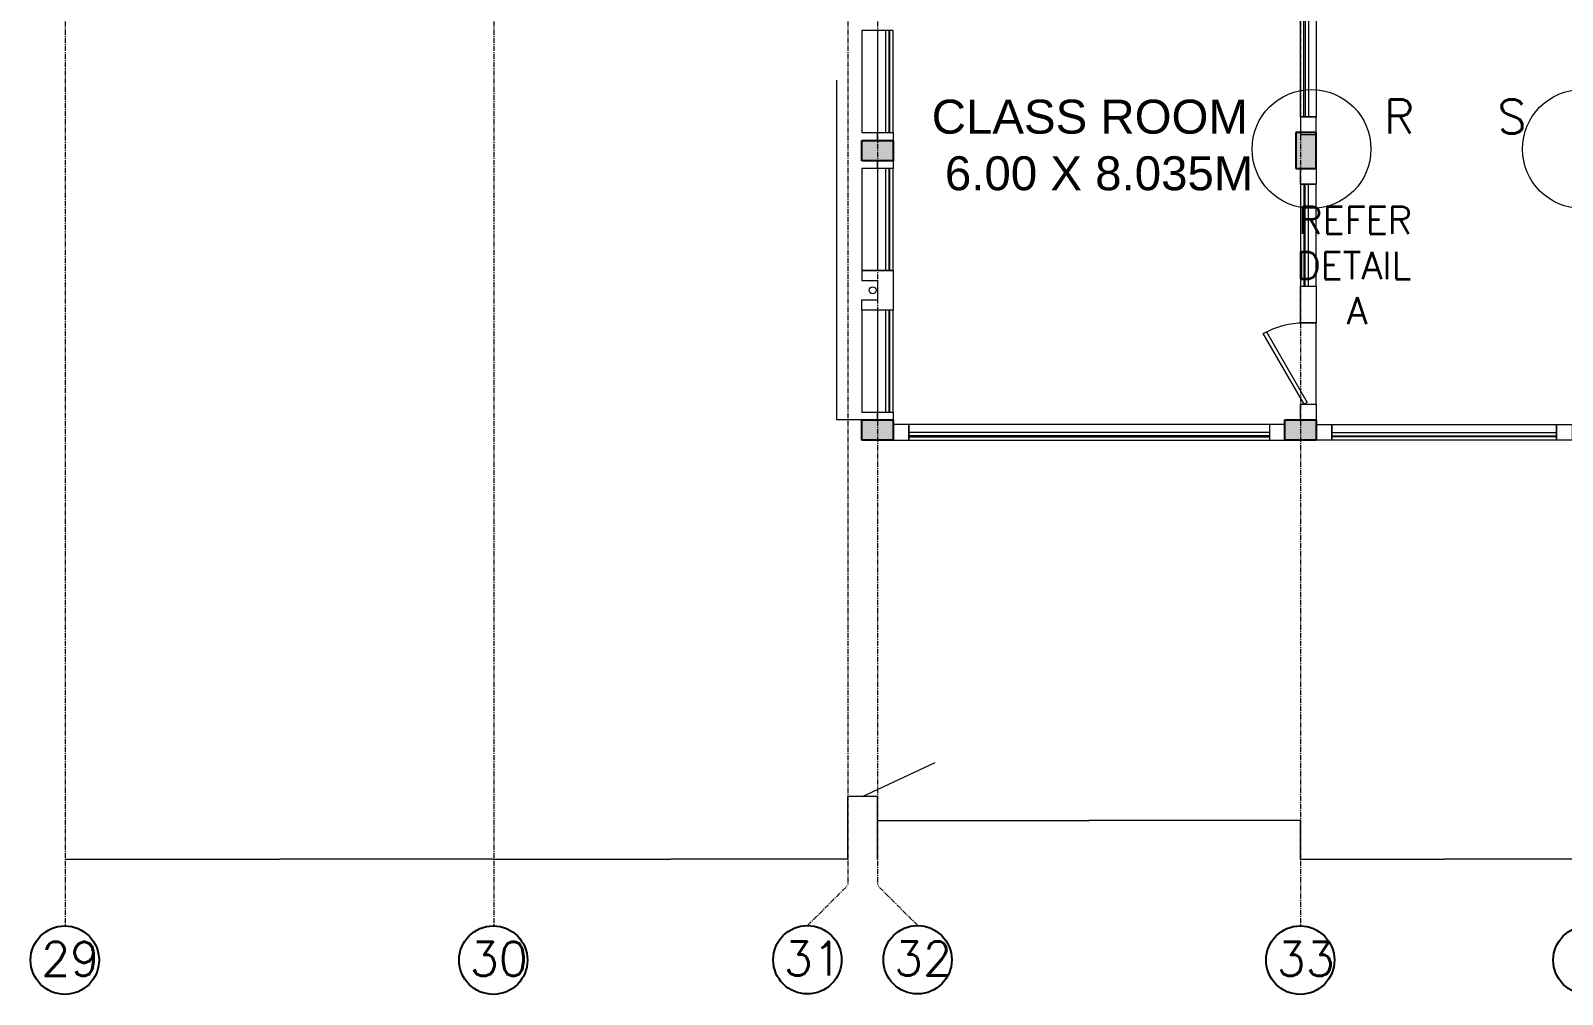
# Model space of a CAD drawing. Header units: inches. Extents: x 719368 to 6315912, y -2624014 to 446967.
# Drawn here: x 6113308 to 6135865, y -2497100 to -2482912 of the extents above; entities that cross this region are included whole.
import ezdxf
from ezdxf.lldxf.tags import DXFTag

# ---------------------------------------------------------------- set-up
doc = ezdxf.new("R2010")
doc.units = ezdxf.units.IN
doc.header["$LTSCALE"] = 20
doc.header["$MEASUREMENT"] = 0
doc.header["$PDMODE"] = 3
for name, pattern in [('CENTER', [2, 1.25, -0.25, 0.25, -0.25]), ('CENTER2', [1.125, 0.75, -0.125, 0.125, -0.125]), ('DASHED2', [0.375, 0.25, -0.125])]:
    doc.linetypes.add(name, pattern=pattern)
doc.layers.get('0').update_dxf_attribs({"color": 51, "lineweight": 30})
doc.layers.get('Defpoints').update_dxf_attribs({"lineweight": 25})
for name, color, linetype, lineweight in [('CLL LEV.', 252, 'Continuous', 18), ('COLUMN', 2, 'Continuous', 25), ('DIM', 7, 'Continuous', 13), ('DOOR', 43, 'Continuous', 13), ('FIXTURE', 15, 'DASHDOT', 9), ('GRID', 202, 'CENTER', 5), ('PROJ.', 30, 'DASHED2', 13), ('Text', 7, 'Continuous', 15), ('Ventilator', 6, 'DASHED', 20), ('WALL', 1, 'Continuous', 18), ('window', 71, 'Continuous', 18), ('Window-Wall', 7, 'Continuous', 20)]:
    doc.layers.add(name, color=color, linetype=linetype, lineweight=lineweight)
doc.layers.add('grid text', color=140, linetype='Continuous')
doc.styles.add('L120', font='simplex.shx', dxfattribs={"height": 1})
doc.styles.add('Tabrej', font='romans.shx')
tags = doc.linetypes.add('DASHDOT', pattern=[1, 0.5, -0.25, 0, -0.25]).pattern_tags.tags
tags[10:11] = [DXFTag(74, 4), DXFTag(75, 0), DXFTag(340, '0'), DXFTag(46, 1.0), DXFTag(50, 0.0), DXFTag(44, 0.0), DXFTag(45, 0.0)]
tags[8:9] = [DXFTag(74, 4), DXFTag(75, 0), DXFTag(340, '0'), DXFTag(46, 1.0), DXFTag(50, 0.0), DXFTag(44, 0.0), DXFTag(45, 0.0)]
tags[6:7] = [DXFTag(74, 4), DXFTag(75, 0), DXFTag(340, '0'), DXFTag(46, 1.0), DXFTag(50, 0.0), DXFTag(44, 0.0), DXFTag(45, 0.0)]
tags[4:5] = [DXFTag(74, 4), DXFTag(75, 0), DXFTag(340, '0'), DXFTag(46, 1.0), DXFTag(50, 0.0), DXFTag(44, 0.0), DXFTag(45, 0.0)]
tags = doc.linetypes.add('DASHED', pattern=[0.75, 0.5, -0.25]).pattern_tags.tags
tags[6:7] = [DXFTag(74, 4), DXFTag(75, 0), DXFTag(340, '0'), DXFTag(46, 1.0), DXFTag(50, 0.0), DXFTag(44, 0.0), DXFTag(45, 0.0)]
tags[4:5] = [DXFTag(74, 4), DXFTag(75, 0), DXFTag(340, '0'), DXFTag(46, 1.0), DXFTag(50, 0.0), DXFTag(44, 0.0), DXFTag(45, 0.0)]
doc.dimstyles.new('DIM', dxfattribs={"dimtxt": 0.8, "dimasz": 0.4, "dimexe": 0.18, "dimexo": 0.0625, "dimgap": 0.1, "dimtad": 0, "dimdec": 3, "dimzin": 0, "dimdsep": 46, "dimtxsty": 'Tabrej', "dimcen": 0, "dimclrd": 251, "dimclre": 256, "dimclrt": 7, "dimadec": 0, "dimazin": 0, "dimtfac": 1, "dimtdec": 3, "dimtofl": 0, "dimtmove": 0, "dimatfit": 3, "dimfxl": 1, "dimtolj": 1, "dimtzin": 0, "dimlwd": -1, "dimlwe": -1, "dimarcsym": 0})

# ---------------------------------------------------------------- blocks, each defined once
blk = doc.blocks.new('VENTILATOR')
at = {"layer": 'Ventilator', "ltscale": 0.02}
for p, q in [((-0.180000000000291, -1.5), (-0.180000000000291, 0)), ((-0.1649999999990541, 0), (-0.1649999999990541, -1.5))]:
    blk.add_line(p, q, dxfattribs=at)
at = {"layer": 'Window-Wall'}
for p, q in [((-0.2299999999995634, 0), (0, 0)), ((-0.2299999999995634, -1.5), (-0.2299999999995634, 0)), ((-0.1149999999997817, 0), (-0.1149999999997817, -1.5)), ((0, 0), (0, -1.5)), ((-0.2299999999995634, -1.5), (0, -1.5))]:
    blk.add_line(p, q, dxfattribs=at)
blk = doc.blocks.new('C3')
at = {"layer": 'COLUMN'}
h = blk.add_hatch(color=7, dxfattribs=at)
h.dxf.hatch_style = 1
h.paths.add_polyline_path([(0.2999999999992724, 0), (0, 0), (0, -0.5299999999999727), (0.2999999999992724, -0.5299999999999727)])
for p, q in [((0, 0), (0, -0.5299999999999727)), ((0.2999999999992724, 0), (0, 0)), ((0.2999999999992724, -0.5299999999999727), (0.2999999999992724, 0)), ((0, -0.5299999999999727), (0.2999999999992724, -0.5299999999999727))]:
    blk.add_line(p, q, dxfattribs=at)
blk = doc.blocks.new('CU')
at = {"layer": 'WALL', "linetype": 'CENTER2'}
h = blk.add_hatch(color=256, dxfattribs=at)
h.dxf.hatch_style = 1
h.paths.add_polyline_path([(0, 0.0350000000000001), (0, -0.2650000000000004), (0.4600000000000364, -0.2650000000000004), (0.4600000000000364, 0.035)])
at = {"layer": 'COLUMN', "linetype": 'CENTER2'}
blk.add_lwpolyline([(0, 0.0350000000000001), (0, -0.2650000000000004), (0.4600000000000364, -0.2650000000000004), (0.4600000000000364, 0.035), (0, 0.0350000000000001)], dxfattribs=at)
blk = doc.blocks.new('1.5 M Window')
at = {"layer": 'CLL LEV.'}
for p, q in [((-0.2299999999995634, 0), (-0.4599999999991269, 0)), ((-0.4599999999991269, 0), (-0.4599999999991269, -1.5)), ((-0.4599999999991269, -1.5), (-0.2299999999995634, -1.5))]:
    blk.add_line(p, q, dxfattribs=at)
at = {"layer": 'window'}
for p, q in [((-0.0650000000005093, 0), (-0.0650000000005093, -1.5)), ((-0.0499999999992724, -1.5), (-0.0499999999992724, 0))]:
    blk.add_line(p, q, dxfattribs=at)
at = {"layer": 'Window-Wall'}
for p, q in [((0, 0), (-0.2299999999995634, 0)), ((-0.2299999999995634, 0), (-0.2299999999995634, -1.5)), ((-0.1149999999997817, 0), (-0.1149999999997817, -1.5)), ((0, -1.5), (0, 0)), ((-0.2299999999995634, -1.5), (0, -1.5))]:
    blk.add_line(p, q, dxfattribs=at)
blk = doc.blocks.new('New Shaft')
at = {"layer": 'FIXTURE'}
blk.add_circle((0.3274999999975989, -0.3024592772420078), 0.05, dxfattribs=at)
at = {"layer": 'WALL'}
for p, q in [((0.0349999999925785, 0), (0.6199999999971624, 0)), ((0.0349999999907595, -4.547e-13), (0.0349999999907595, -0.4599999999995817)), ((0.6199999999971624, -8.527e-13), (0.6199999999953434, -0.4600000000008322)), ((0.1849999999903957, -0.4600000000000364), (0.1849999999903957, -0.2300000000000182)), ((0.1849999999903957, -0.2299999999991655), (0.4699999999993452, -0.2299999999991087)), ((0.4699999999993452, -0.4599999999999796), (0.4699999999993452, -0.2299999999999613)), ((0.0349999999907595, -0.4599999999991269), (0.1849999999922147, -0.4599999999991269)), ((0.6199999999989814, -0.4599999999999796), (0.4699999999975262, -0.4599999999999796))]:
    blk.add_line(p, q, dxfattribs=at)
blk = doc.blocks.new('*U81')
for p, q in [((0, 0), (0, 5.999999999999999)), ((40, -1.474376176702208e-14), (40, 5.999999999999984))]:
    blk.add_line(p, q)
blk.add_lwpolyline([(0, 8.881784197001252e-16), (34.64101615137753, -20.00000000000001), (35.51601615137753, -18.48445554337724), (0.875, 1.515544456622766)], close=True)
blk.add_arc((0, 0), 40, 330.0000000000001, 359.9999999999999)
blk = doc.blocks.new('New Doors')
at = {"layer": 'DOOR'}
blk.add_line((0, 0.1799072477216317), (1.199381651477543, 0.1799072477216312), dxfattribs=at)
at = {"layer": 'DOOR', "xscale": 0.0299845412869386, "yscale": 0.0299845412869386, "zscale": 0.0299845412869386}
blk.add_blockref('*U81', (0, 0), dxfattribs=at)
blk = doc.blocks.new('GROUND FLOOR')
at = {"layer": 'PROJ.'}
for p, q in [((-34.03138714540328, 4.383454536993668), (-34.03138714540328, 20.42845453700011)), ((-33.43138714540328, 4.383454536993668), (-34.03138714540328, 4.383454536993668))]:
    blk.add_line(p, q, dxfattribs=at)
at = {"layer": 'WALL'}
blk.add_line((-26.97140982452584, 8.578454536993377), (-27.2014098245254, 8.578454536993377), dxfattribs=at)
for points in [[(-26.97138714540051, 8.843454481359913), (-27.20138714540008, 8.843454481359913), (-27.20138714540008, 8.61345448136035), (-26.97138714540051, 8.61345448136035), (-26.97138714540051, 8.843454481359913)], [(-33.43138714540328, 8.613454536979589), (-33.20138714540371, 8.613454536979589), (-33.20138714540371, 8.498454536977988), (-33.43138714540328, 8.498454536977988), (-33.43138714540328, 8.613454536979589)], [(-33.43138714540146, 8.198454481360386), (-33.2013871454019, 8.198454481360386), (-33.2013871454019, 8.083454481358785), (-33.43138714540146, 8.083454481358785), (-33.43138714540146, 8.198454481360386)], [(-26.97138714540051, 7.853454481361041), (-27.20138714540008, 7.853454481361041), (-27.20138714540008, 8.083454481360604), (-26.97138714540051, 8.083454481360604), (-26.97138714540051, 7.853454481361041)], [(-26.97138714540233, 4.383454481360786), (-27.2013871454019, 4.383454481360786), (-27.2013871454019, 4.61345448136035), (-26.97138714540233, 4.61345448136035), (-26.97138714540233, 4.383454481360786)], [(-33.43140982452496, 4.498454536995723), (-33.2014098245254, 4.498454536995723), (-33.2014098245254, 4.383454536993668), (-33.43140982452496, 4.383454536993668), (-33.43140982452496, 4.498454536995723)], [(-33.43138714540328, 4.498454536979807), (-33.20138714540371, 4.498454536979807), (-33.20138714540371, 4.383454536977752), (-33.43138714540328, 4.383454536977752), (-33.43138714540328, 4.498454536979807)], [(-33.2013871454019, 4.083454481360377), (-32.97138714540233, 4.083454481360377), (-32.97138714540233, 4.31345448135994), (-33.2013871454019, 4.31345448135994), (-33.2013871454019, 4.083454481360377)], [(-27.66138714540284, 4.083454481360377), (-27.43138714540328, 4.083454481360377), (-27.43138714540328, 4.31345448135994), (-27.66138714540284, 4.31345448135994), (-27.66138714540284, 4.083454481360377)], [(-26.74138714540277, 4.083454481360604), (-26.97138714540233, 4.083454481360604), (-26.97138714540233, 4.313454481360168), (-26.74138714540277, 4.313454481360168), (-26.74138714540277, 4.083454481360604)], [(-23.20138877664249, 4.083454481360604), (-23.43138877664205, 4.083454481360604), (-23.43138877664205, 4.313454481360168), (-23.20138877664249, 4.313454481360168), (-23.20138877664249, 4.083454481360604)]]:
    blk.add_lwpolyline(points, dxfattribs=at)
blk.add_lwpolyline([(-26.97119275290788, 5.812836132837674), (-27.20138714540008, 5.812836132837674), (-27.20138714540008, 6.353454481361041), (-26.97119275290788, 6.353454481361041)], close=True, dxfattribs=at)
at = {"layer": 'window'}
for p, q in [((-27.66138714540284, 4.148454481360886), (-32.97138714540233, 4.148454481360886)), ((-32.97138714540233, 4.133454481359649), (-27.66138714540284, 4.133454481359649)), ((-26.74138714540277, 4.148454481361114), (-23.43138877664205, 4.148454481361114)), ((-23.43138877664205, 4.133454481359877), (-26.74138714540277, 4.133454481359877))]:
    blk.add_line(p, q, dxfattribs=at)
at = {"layer": 'Window-Wall'}
for p, q in [((-27.66138714540284, 4.31345448135994), (-32.97138714540233, 4.31345448135994)), ((-32.97138714540233, 4.31345448135994), (-32.97138714540233, 4.083454481360377)), ((-26.74138714540277, 4.083454481360604), (-26.74138714540277, 4.313454481360168)), ((-26.74138714540277, 4.313454481360168), (-23.43138877664205, 4.313454481360168)), ((-23.43138877664205, 4.313454481360168), (-23.43138877664205, 4.083454481360604)), ((-27.66138714540284, 4.198454481360159), (-32.97138714540233, 4.198454481360159)), ((-32.97138714540233, 4.083454481360377), (-27.66138714540284, 4.083454481360377)), ((-26.74138714540277, 4.198454481360386), (-23.43138877664205, 4.198454481360386)), ((-23.43138877664205, 4.083454481360604), (-26.74138714540277, 4.083454481360604))]:
    blk.add_line(p, q, dxfattribs=at)
at = {"layer": 'COLUMN', "color": 5}
blk.add_blockref('C3', (-27.2713871454016, 8.61345448136035), dxfattribs=at)
at = {"layer": 'COLUMN', "linetype": 'CENTER2', "xscale": -1}
for p in [(-33.2013871454019, 8.463454481360714), (-33.2013871454019, 4.348454481360477), (-26.97138714540233, 4.348454481360477)]:
    blk.add_blockref('CU', p, dxfattribs=at)
at = {"layer": 'WALL'}
for name, p in [('VENTILATOR', (-26.97138714540051, 10.34345448135991)), ('1.5 M Window', (-33.2013871454019, 10.11345453697959)), ('1.5 M Window', (-33.2013871454019, 8.083454536999852)), ('1.5 M Window', (-33.2013871454019, 5.998454536979807))]:
    blk.add_blockref(name, p, dxfattribs=at)
at = {"layer": 'WALL', "xscale": -1}
for name, p, rotation in [('VENTILATOR', (-26.97138714540051, 6.353454481361041), 180), ('New Doors', (-27.15110000063032, 4.61345448136035), 270)]:
    blk.add_blockref(name, p, dxfattribs=dict(at, rotation=rotation))
at = {"layer": 'WALL', "rotation": 270}
blk.add_blockref('New Shaft', (-33.2013871454019, 6.618454536990612), dxfattribs=at)
at = {"layer": 'Text', "lineweight": 30, "insert": (-32.63374445808768, 9.096910891440984), "char_height": 0.5, "width": 9.930815529674874, "attachment_point": 1, "style": 'L120'}
blk.add_mtext('{\\fArial|b0|i0|c0|p34;CLASS ROOM\\P 6.00 X 8.035M}', dxfattribs=at)
blk = doc.blocks.new('*D700')
at = {"layer": 'Defpoints', "color": 0, "transparency": 16777216}
for p in [(6132010.234688759, -2495111.924465656), (6132010.234688759, -2495111.924465656), (6136240.233057022, -2495111.924465656)]:
    blk.add_point(p, dxfattribs=at)
at = {"layer": 'DIM', "transparency": 16777216}
for p, q in [((6132010.234688759, -2495111.861965656), (6132010.234688759, -2495111.744465656)), ((6136240.233057022, -2495111.861965656), (6136240.233057022, -2495111.744465656))]:
    blk.add_line(p, q, dxfattribs=at)
at = {"layer": 'DIM', "color": 251, "transparency": 16777216}
for p, q in [((6132010.734688759, -2495111.924465656), (6134123.419587176, -2495111.924465656)), ((6136239.733057022, -2495111.924465656), (6134127.048158605, -2495111.924465656))]:
    blk.add_line(p, q, dxfattribs=at)
for points in [[(6132010.734688759, -2495111.841132323), (6132010.734688759, -2495112.00779899), (6132010.234688759, -2495111.924465656)], [(6136239.733057022, -2495111.841132323), (6136239.733057022, -2495112.00779899), (6136240.233057022, -2495111.924465656)]]:
    blk.add_solid(points, dxfattribs=at)
at = {"layer": 'DIM', "color": 7, "transparency": 16777216, "insert": (6134125.23387289, -2495111.924465656), "char_height": 0.5, "attachment_point": 5, "style": 'Tabrej'}
blk.add_mtext('\\A1;4229.998', dxfattribs=at)
blk = doc.blocks.new('*D701')
at = {"layer": 'Defpoints', "color": 0, "transparency": 16777216}
for p in [(6125780.21200943, -2494538.29850769), (6125780.21200943, -2494538.29850769), (6132010.234688759, -2495111.924465656)]:
    blk.add_point(p, dxfattribs=at)
at = {"layer": 'DIM', "transparency": 16777216}
for p, q in [((6125780.21200943, -2494538.23600769), (6125780.21200943, -2494538.11850769)), ((6132010.234688759, -2495111.861965656), (6132010.234688759, -2494538.11850769))]:
    blk.add_line(p, q, dxfattribs=at)
at = {"layer": 'DIM', "color": 251, "transparency": 16777216}
for p, q in [((6125780.71200943, -2494538.29850769), (6128893.420968142, -2494538.29850769)), ((6132009.734688759, -2494538.29850769), (6128897.025730046, -2494538.29850769))]:
    blk.add_line(p, q, dxfattribs=at)
for points in [[(6125780.71200943, -2494538.215174357), (6125780.71200943, -2494538.381841024), (6125780.21200943, -2494538.29850769)], [(6132009.734688759, -2494538.215174357), (6132009.734688759, -2494538.381841024), (6132010.234688759, -2494538.29850769)]]:
    blk.add_solid(points, dxfattribs=at)
at = {"layer": 'DIM', "color": 7, "transparency": 16777216, "insert": (6128895.223349094, -2494538.29850769), "char_height": 0.5, "attachment_point": 5, "style": 'Tabrej'}
blk.add_mtext('\\A1;6230.023', dxfattribs=at)
blk = doc.blocks.new('*D702')
at = {"layer": 'Defpoints', "color": 0, "transparency": 16777216}
for p in [(6120126.855340004, -2495111.924465656), (6120126.855340004, -2495111.924465656), (6125340.506004333, -2495111.924465656)]:
    blk.add_point(p, dxfattribs=at)
at = {"layer": 'DIM', "transparency": 16777216}
for p, q in [((6120126.855340004, -2495111.861965656), (6120126.855340004, -2495111.744465656)), ((6125340.506004333, -2495111.861965656), (6125340.506004333, -2495111.744465656))]:
    blk.add_line(p, q, dxfattribs=at)
at = {"layer": 'DIM', "color": 251, "transparency": 16777216}
for p, q in [((6120127.355340004, -2495111.924465656), (6122731.937815025, -2495111.924465656)), ((6125340.006004333, -2495111.924465656), (6122735.423529312, -2495111.924465656))]:
    blk.add_line(p, q, dxfattribs=at)
for points in [[(6120127.355340004, -2495111.841132323), (6120127.355340004, -2495112.00779899), (6120126.855340004, -2495111.924465656)], [(6125340.006004333, -2495111.841132323), (6125340.006004333, -2495112.00779899), (6125340.506004333, -2495111.924465656)]]:
    blk.add_solid(points, dxfattribs=at)
at = {"layer": 'DIM', "color": 7, "transparency": 16777216, "insert": (6122733.680672169, -2495111.924465656), "char_height": 0.5, "attachment_point": 5, "style": 'Tabrej'}
blk.add_mtext('\\A1;5213.651', dxfattribs=at)
blk = doc.blocks.new('*D703')
at = {"layer": 'Defpoints', "color": 0, "transparency": 16777216}
for p in [(6113816.85533905, -2495111.924465656), (6113816.85533905, -2495111.924465656), (6120126.855340004, -2495111.924465656)]:
    blk.add_point(p, dxfattribs=at)
at = {"layer": 'DIM', "transparency": 16777216}
for p, q in [((6113816.85533905, -2495111.861965656), (6113816.85533905, -2495111.744465656)), ((6120126.855340004, -2495111.861965656), (6120126.855340004, -2495111.744465656))]:
    blk.add_line(p, q, dxfattribs=at)
at = {"layer": 'DIM', "color": 251, "transparency": 16777216}
for p, q in [((6113817.35533905, -2495111.924465656), (6116970.052958575, -2495111.924465656)), ((6120126.355340004, -2495111.924465656), (6116973.657720479, -2495111.924465656))]:
    blk.add_line(p, q, dxfattribs=at)
for points in [[(6113817.35533905, -2495111.841132323), (6113817.35533905, -2495112.00779899), (6113816.85533905, -2495111.924465656)], [(6120126.355340004, -2495111.841132323), (6120126.355340004, -2495112.00779899), (6120126.855340004, -2495111.924465656)]]:
    blk.add_solid(points, dxfattribs=at)
at = {"layer": 'DIM', "color": 7, "transparency": 16777216, "insert": (6116971.855339527, -2495111.924465656), "char_height": 0.5, "attachment_point": 5, "style": 'Tabrej'}
blk.add_mtext('\\A1;6310.000', dxfattribs=at)
blk = doc.blocks.new('*D670')
at = {"layer": 'Defpoints', "color": 0, "transparency": 16777216}
for p in [(6125340.506004333, -2494185.41769886), (6125340.506004333, -2495111.924465656), (6125780.21200943, -2495111.924465656)]:
    blk.add_point(p, dxfattribs=at)
at = {"layer": 'DIM', "color": 251, "transparency": 16777216}
for p, q in [((6125560.359006882, -2494185.41769886), (6126627.886195374, -2493685.41769886)), ((6126627.886195374, -2493685.41769886), (6126628.086195374, -2493685.41769886)), ((6125779.71200943, -2494185.41769886), (6125341.006004333, -2494185.41769886))]:
    blk.add_line(p, q, dxfattribs=at)
at = {"layer": 'DIM', "transparency": 16777216}
for p, q in [((6125340.506004333, -2495111.861965656), (6125340.506004333, -2494185.23769886)), ((6125780.21200943, -2495111.861965656), (6125780.21200943, -2494185.23769886))]:
    blk.add_line(p, q, dxfattribs=at)
at = {"layer": 'DIM', "color": 251, "transparency": 16777216}
for points in [[(6125341.006004333, -2494185.334365527), (6125341.006004333, -2494185.501032194), (6125340.506004333, -2494185.41769886)], [(6125779.71200943, -2494185.334365527), (6125779.71200943, -2494185.501032194), (6125780.21200943, -2494185.41769886)]]:
    blk.add_solid(points, dxfattribs=at)
at = {"layer": 'DIM', "color": 7, "transparency": 16777216, "insert": (6126629.662385849, -2493685.41769886), "char_height": 0.5, "attachment_point": 5, "style": 'Tabrej'}
blk.add_mtext('\\A1;439.706', dxfattribs=at)

msp = doc.modelspace()

# ---------------------------------------------------------------- linework, layer by layer
at = {"layer": 'DIM'}
for centre in [(6132170.701859474, -2484654.289575577), (6136153.789286613, -2484654.289575577)]:
    msp.add_circle(centre, 875.4876971665908, dxfattribs=at)
at = {"layer": 'GRID', "ltscale": 3}
for p, q in [((6113816.85533905, -2470896.363720417), (6113816.85533905, -2496093.102231026)), ((6120126.855340004, -2470896.363720417), (6120126.855340004, -2496093.102231026)), ((6125340.506004333, -2470896.363720417), (6125340.506004333, -2495496.233819962)), ((6125780.21200943, -2470896.363720417), (6125780.21200943, -2495496.233819962)), ((6132010.234688759, -2470896.363720417), (6132010.234688759, -2496093.102231026)), ((6124749.202665329, -2496087.537158489), (6125340.506004333, -2495496.233819962)), ((6126371.515347481, -2496087.537158489), (6125780.21200943, -2495496.233819962))]:
    msp.add_line(p, q, dxfattribs=at)
at = {"layer": 'grid text'}
for centre in [(6113811.295517921, -2496596.677933216), (6120121.295516968, -2496596.677933216), (6124746.618155479, -2496591.136919975), (6126368.930837631, -2496591.136919975), (6132004.674866676, -2496596.677933216), (6136234.673235893, -2496596.677933216)]:
    msp.add_circle(centre, 503.6063937004656, dxfattribs=at)

# ---------------------------------------------------------------- block references
at = {"layer": 'Window-Wall', "xscale": 1000, "yscale": 1000, "zscale": 1000}
msp.add_blockref('GROUND FLOOR', (6159211.621833801, -2493025.152576447), dxfattribs=at)

# ---------------------------------------------------------------- texts
at = {"layer": 'grid text', "char_height": 500, "attachment_point": 1, "style": 'Tabrej'}
for s, insert in [('29', (6113462.859316826, -2496328.161271095)), ('30', (6119772.859315872, -2496328.161271095)), ('31', (6124398.181954384, -2496322.620257854)), ('32', (6126020.494636536, -2496322.620257854)), ('33', (6131656.238665581, -2496328.161271095))]:
    msp.add_mtext_dynamic_manual_height_columns(s, width=0.5, gutter_width=23.99999999999999, heights=[0], dxfattribs=dict(at, insert=insert))
at = {"layer": 'Text', "attachment_point": 1, "style": 'Tabrej'}
for s, width, insert, char_height in [('R', 0.5, (6133237.117407799, -2483927.252674103), 500), ('S', 0.5, (6134907.960183144, -2483927.252674103), 500), ('\\pi-865.24;REFER \\P\\pi-893.81;DETAIL \\P\\pi-150.96;A', 2.846412428016265, (6132837.857682228, -2485501.471236706), 400)]:
    msp.add_mtext_dynamic_manual_height_columns(s, width=width, gutter_width=23.99999999999999, heights=[0], dxfattribs=dict(at, insert=insert, char_height=char_height))

# ---------------------------------------------------------------- dimensions: what is measured, and where the dimension line sits
at = {"layer": 'DIM'}
dim = msp.add_linear_dim(base=(6125340.506004333, -2494185.41769886), p1=(6125780.21200943, -2495111.924465656), p2=(6125340.506004333, -2495111.924465656), dimstyle='DIM', override={"dimtxt": 0.5, "dimasz": 0.5, "dimtmove": 1, "dimarcsym": 1}, dxfattribs=at)
dim.commit()
dim.dimension.update_dxf_attribs({"geometry": '*D670', "text_midpoint": (6126628.186195374, -2493685.41769886), "dimtype": 160})
for base, p1, p2, picture, middle in [((6125780.21200943, -2494538.29850769), (6132010.234688759, -2495111.924465656), (6125780.21200943, -2494538.29850769), '*D701', (6128895.223349094, -2494538.29850769)), ((6113816.85533905, -2495111.924465656), (6120126.855340004, -2495111.924465656), (6113816.85533905, -2495111.924465656), '*D703', (6116971.855339527, -2495111.924465656)), ((6120126.855340004, -2495111.924465656), (6125340.506004333, -2495111.924465656), (6120126.855340004, -2495111.924465656), '*D702', (6122733.680672169, -2495111.924465656)), ((6132010.234688759, -2495111.924465656), (6136240.233057022, -2495111.924465656), (6132010.234688759, -2495111.924465656), '*D700', (6134125.23387289, -2495111.924465656))]:
    dim = msp.add_linear_dim(base=base, p1=p1, p2=p2, dimstyle='DIM', override={"dimtxt": 0.5, "dimasz": 0.5, "dimtmove": 1, "dimarcsym": 1}, dxfattribs=at)
    dim.commit()
    dim.dimension.update_dxf_attribs({"geometry": picture, "text_midpoint": middle})

doc.saveas('drawing.dxf')
